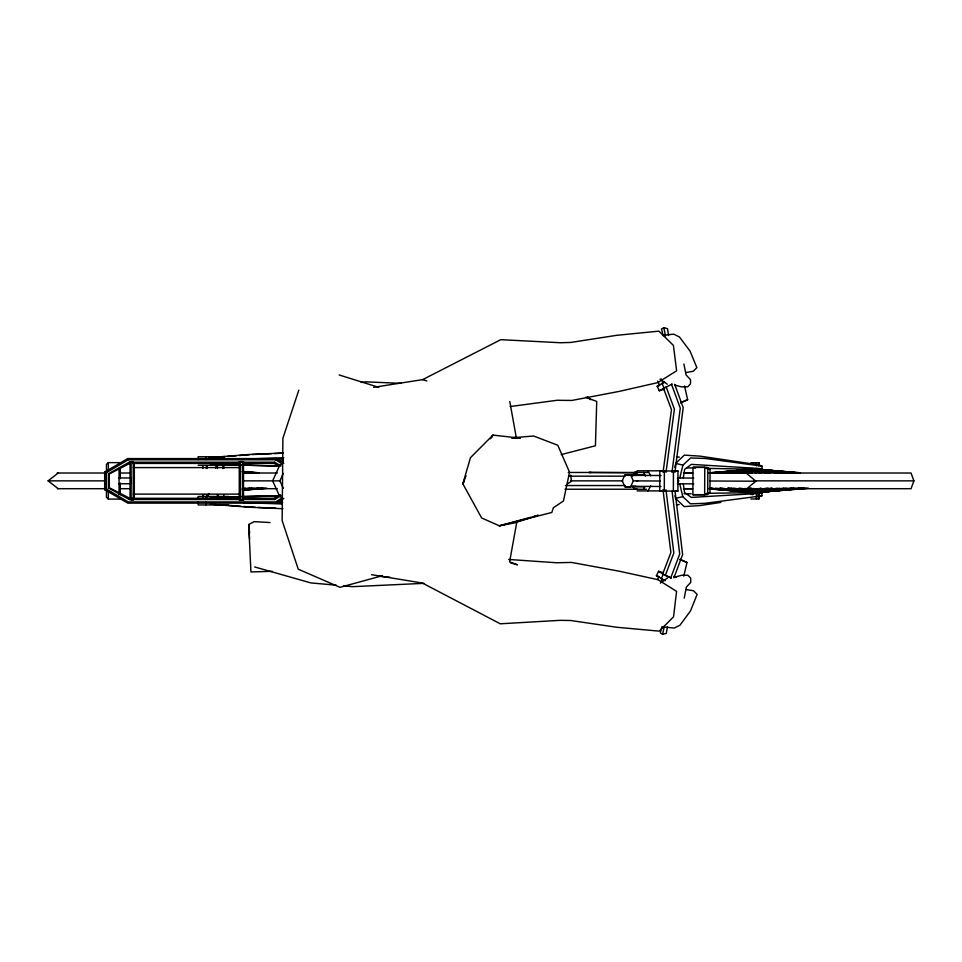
<?xml version="1.0" encoding="UTF-8"?>
<svg xmlns="http://www.w3.org/2000/svg" width="962" height="962" viewBox="0 0 962 962"><rect width="100%" height="100%" fill="white"/><g stroke="black" fill="none" stroke-linecap="round" stroke-linejoin="round"><path stroke-width="1.44" d="M106.445 489.838L106.445 497.33L108.333 499.086L120.262 499.086M108.333 499.086L108.333 491.798M108.333 471.368L108.333 462.626L120.274 462.626M119.06 494.708L119.06 468.458M120.262 494.708L120.274 483.044M120.274 478.667L120.274 468.458M202.922 497.57L202.922 494.672M202.922 468.494L202.922 465.584M206.998 497.57L206.998 494.672M206.998 468.494L206.998 465.584M217.436 497.57L217.436 494.672M217.436 468.494L217.436 465.584M223.785 497.57L223.785 494.672M223.785 468.494L223.785 465.584M750.829 493.181L750.829 488.828M750.829 471.428L750.829 468.53M752.416 494.636L752.416 488.828M752.416 472.883L752.416 468.53M756.457 488.828L756.457 498.989L757.154 488.828M756.457 472.883L756.457 468.53M756.457 465.632L756.457 462.722L756.144 465.632M750.829 498.989L758.934 498.989L758.934 488.828M758.934 465.632L758.934 462.722L750.829 462.722M674.566 471.007L677.969 471.031L677.897 491.113L659.752 491.041L659.836 470.959L663.239 470.971M664.285 491.077L664.369 470.995L659.836 470.959M673.364 491.113L673.436 471.031L677.969 471.031M692.893 494.684L693.001 467.328L707.226 467.34L710.052 469.083L709.956 492.977L707.118 494.696L692.893 494.684L704.653 494.733L707.743 493.013L709.956 492.977M704.653 494.733L704.761 467.376L693.001 467.328M707.743 493.013L707.828 469.119L704.761 467.376M758.633 497.041L761.868 495.815L761.904 493.278L758.97 493.025M751.021 494.636L751.274 488.828M751.971 472.883L752.164 468.53M758.729 465.632L758.934 462.722M755.17 470.466L755.266 469.24L799.795 472.847M203.222 497.57L203.523 494.672M206.241 468.494L206.541 465.584M752.897 494.636L753.547 488.828M755.326 472.883L755.819 468.53M674.951 472.342L683.2 407.587L674.687 384.319M756.938 470.466L757.094 469.24L800.528 472.799M671.981 472.354L680.266 408.104L671.476 384.211M666.029 472.318L674.398 409.115L666.077 386.7M663.046 472.306L671.464 409.62L663.371 387.939M683.309 478.006L684.619 469.36L691.401 464.369L762 468.674L761.988 466.137L758.753 464.887M217.905 497.57L218.374 494.672M222.619 468.494L223.088 465.584M667.448 626.551L666.293 633.393L662.59 634.283L660.341 632.996L661.712 627.645M516.822 522.029L509.595 561.892L517.496 564.814L510.533 562.842M684.222 598.136L686.351 587.121L690.752 582.347L690.692 578.15L687.878 575.252L681.613 575.276L675.264 577.044M662.59 634.283L664.393 626.13M674.783 467.267L675.372 464.658M683.79 576.154L686.988 562.481L680.05 559.283M679.773 478.03L682.912 465.139L690.62 457.96L705.11 458.453L761.988 466.137M753.054 470.466L753.378 469.24L795.321 472.835M208.117 496.272L208.862 493.47M215.572 468.241L216.318 465.428M750.709 470.466L751.094 469.24L751.49 470.466M758.284 470.466L758.669 469.24L796.031 472.775M298.785 390.223L282.9 438.263L282.155 520.598L298.244 569.191L339.971 587.325L382.419 575.721M710.124 473.015L911.05 473.015L913.9 480.856L911.05 488.696L710.028 488.696M673.929 577.813L682.623 554.605L675.059 491.257M662.638 574.098L670.899 552.489L662.974 489.718M466.065 475.817L462.83 483.814L481.625 517.953L499.326 525.817L514.538 522.919L538.059 515.331M280.976 465.981L274.687 462.205L129.245 462.205L108.874 473.532L108.874 488.179L129.245 499.506L129.75 498.292L239.935 498.292M242.917 463.419L274.182 463.419L274.687 462.205M283.814 498.376L276.178 503.126L127.754 503.126L104.702 489.682L104.702 472.029L106.602 472.522L128.247 459.788L275.685 459.788L276.178 458.585L283.814 463.323M751.166 470.466L751.683 469.24L781.348 472.787M283.309 488.323L279.906 480.856L283.309 473.388M749.422 470.466L743.518 471.236L749.422 470.466L749.987 469.24L750.552 470.466L732.84 472.787M759.21 470.466L759.776 469.24L773.063 470.971M665.235 580.675L656.433 575.745L658.561 571.26L663.299 572.679M657.527 579.533L658.802 576.827M661.171 578.775L663.299 574.29L658.561 571.26M660.449 583.164L662.361 579.1M624.999 474.891L622.173 480.82L624.951 486.784L630.531 486.808L633.345 480.88L630.579 474.927L624.999 474.891L643.674 474.927M731.156 488.227L758.838 492.472L759.439 491.233L739.044 488.107M761.363 472.955L749.711 470.466L750.372 469.24L767.856 472.967M758.741 470.466L759.391 469.24L760.052 470.466M635.702 473.328L637.06 470.815L664.405 470.815M647.955 490.897L650.685 485.87M677.464 483.369L678.823 480.856L677.464 478.342M632.503 476.022L634.475 472.438L637.469 472.438M633.116 486.82L634.403 489.225L643.506 489.261L644.817 486.868M759.619 470.466L760.293 469.24L766.005 470.731M764.862 489.009L760.317 492.472L759.607 491.233L764.766 488.443M759.451 470.466L760.16 469.24L760.87 470.466M464.381 481.313L462.83 483.814L470.478 457.659L492.965 435.101L520.298 438.167L511.808 438.047M491.414 437.59L492.965 435.101L490.404 438.756M276.178 458.585L127.754 458.585L104.702 472.029L104.702 489.682L106.602 489.177L128.247 501.923L275.685 501.923L281.95 497.943M108.874 488.179L108.874 473.532M108.333 462.626L106.445 464.369L106.445 471.861L108.922 470.406M708.982 473.16L746.476 473.316L755.891 481.204L746.416 488.985L708.922 488.84M58.225 488.696L48.1 480.856L58.225 473.015M283.081 462.987L279.581 465.608L272.631 480.856L279.581 496.091L283.081 498.725M661.459 582.275L667.46 578.054M664.02 389.333L659.271 390.752L657.178 386.255L664.658 382.034M659.271 390.752L672.185 384.03M567.64 483.742L571.428 481.385L570.67 475.12M129.245 499.506L274.687 499.506L280.976 495.731M767.832 488.095L760.317 492.472L768.037 488.287M668.59 335.485L667.496 328.631L663.792 327.717L661.531 328.98L663.191 335.678M684.535 386.027L687.638 399.735L680.663 402.886M242.917 498.292L274.182 498.292L280.591 494.757M761.026 491.233L764.886 489.141M109.235 474.025L129.75 463.419L129.245 462.205M373.629 387.313L422.607 379.641L500.793 339.67L560.425 342.737L570.682 342.46L616.534 335.341L658.886 331.144L673.412 345.406L676.635 370.803L657.731 382.623L619.348 391.366L571.837 400.457L557.154 400.276L510.113 406.553M759.607 491.233L766.269 488.131M758.224 489.117L761.002 487.999M680.567 402.549L687.638 399.735M657.178 386.255L659.559 385.546M736.832 472.835L749.47 469.24L750.144 470.466L741.582 472.703M530.844 517.231L499.326 525.817L551.827 512.469L553.354 507.78L563.455 500.974L569.528 472.198L557.804 445.25L533.633 436.014L511.88 437.77M533.706 516.45L538.011 515.283M744.492 471.62L752.2 470.466L751.683 469.24L778.234 472.787M735.184 472.967L749.47 469.24L748.785 470.466L744.504 471.584M561.243 454.593L595.43 445.779L596.729 401.443L585.786 397.318M674.963 495.779L675.528 498.376L682.792 496.645L690.439 503.823L704.93 503.318L761.868 495.815M739.994 472.787L750.144 470.466M746.284 472.029L749.194 471.404M747.089 472.955L749.999 472.33M745.79 472.955L750.107 472.126M783.453 488.155L760.1 492.472L785.22 488.251M685.834 372.559L693.301 371.248L696.861 367.64L690.055 351.118L679.425 336.965L673.725 334.163L662.686 335.293M758.296 491.209L762.722 490.452M763.624 490.74L772.33 489.249L757.984 490.632L763.9 490.031M760.942 490.993L777.2 488.263M763.684 490.74L772.546 489.249M759.066 489.898L764.886 489.009M758.814 490.127L771.921 488.107M759.631 491.113L765.572 490.596L759.643 491.113L762.577 490.68M766.954 490.019L771.32 489.345M759.21 489.898L763.648 489.225M720.899 502.404L699.795 505.591L684.138 506.589L675.528 498.376M760.93 491.017L779.905 488.215M724.723 472.871L748.508 469.456L721.945 472.895M361.183 382.443L365.56 381.842L401.13 383.345M758.898 490.223L772.161 488.395M242.833 489.502L253.174 488.275M744.203 472.065L751.623 471.176M794.696 488.275L759.258 492.472L799.518 488.167M745.309 472.041L749.747 471.512M729.749 472.871L750.552 470.466M762.866 491.281L765.836 490.945M242.604 488.528L245.587 488.203M243.073 489.754L257.996 488.167M744.287 471.885L751.659 471.103M764.742 490.596L787.108 488.203M717.039 472.799L745.177 469.853M676.382 504.809L679.172 504.521M766.87 489.73L771.332 489.273M762.902 491.402L765.896 491.089M729.737 471.933L732.695 471.633M740.103 470.887L744.54 470.43M242.364 488.864L249.747 488.155M243.242 489.911L261.159 488.191M744.768 471.031L749.23 470.61M764.682 490.68L791.269 488.155M802.693 488.191L757.876 492.472L807.07 488.239M242.388 489.682L248.316 489.129M255.736 488.431L258.694 488.155M713.732 472.775L745.117 469.805M726.082 472.871L730.555 472.45M744.011 471.176L749.987 470.61L744.083 471.091M769.083 491.077L761.676 491.774L770.598 491.089M773.532 490.656L779.461 490.103M783.91 489.682L789.838 489.129M797.257 488.431L800.228 488.155M758.838 490.692L761.808 490.428M764.79 490.151L772.233 489.466M712.626 472.883L744.119 470.177M716.305 472.871L720.766 472.462M728.186 471.801L732.635 471.392M738.576 470.851L744.504 470.31M744.768 471.548L752.236 470.875M744.179 471.548L752.26 470.875M242.785 489.959L251.683 489.177M254.653 488.912L262.061 488.251M793.205 489.177L759.114 492.207L808.585 488.263M796.175 488.912L803.583 488.251M247.39 488.54L251.864 488.155M243.182 490.163L265.548 488.239M766.606 490.488L759.102 491.113L766.57 490.548M788.912 488.54L793.385 488.155M242.436 489.959L251.347 489.213M255.796 488.828L263.227 488.203M723.352 472.835L730.759 472.21M771.921 489.73L758.513 490.86L772.294 489.73M773.568 490.836L792.868 489.213M797.33 488.828L804.749 488.203M709.234 472.799L743.686 469.973M749.518 470.719L743.518 471.212L749.831 470.719M243.085 490.187L267.051 488.263M709.968 472.847L744.107 470.081M744.023 471.308L750.132 470.947M769.6 490.163L772.654 489.923M208.922 457.659L248.461 454.533L282.924 453.006M214.67 457.431L224.795 456.649M227.681 456.433L236.363 455.76M239.249 455.543L249.374 454.761M247.45 488.84L254.918 488.263M759.066 468.903L762 468.674M780.014 489.526L784.499 489.177M788.984 488.84L796.452 488.263M758.922 490.909L761.892 490.68M769.299 490.127L772.27 489.898M720.201 472.847L724.651 472.522M743.927 471.115L749.963 470.791M761.904 493.278L691.269 497.414L684.535 492.424L683.285 483.778M237.867 459.367L283.826 457.696M423.965 583.345L352.597 586.664L343.65 585.858M252.272 454.533L271.428 453.691M274.374 453.559L283.213 453.174M707.01 493.314L751.575 492.676M272.234 571.332L250.926 571.945L248.713 524.53L254.076 521.644L270.081 522.546M224.242 497.065L279.774 495.634M223.918 497.065L240.416 496.645M243.41 496.572L279.389 495.658M210.389 464.177L239.67 463.516M242.604 463.443L252.946 463.215M214.779 464.153L240.272 463.576M243.266 463.516L256.686 463.215M707.828 469.119L710.052 469.083M591.221 472.438L588.912 472.462L637.529 472.823M684.03 493.783L691.197 493.771M224.759 456.77L198.148 456.77L198.148 459.583M131.109 459.163L209.944 459.163M211.965 459.163L242.604 459.163M259.018 459.163L283.177 459.163M278.956 461.002L283.453 461.002M132.732 463.419L239.935 463.419M198.148 465.235L228.571 465.235M133.357 467.592L240.452 467.592M568.277 472.474L637.337 472.474M634.475 472.438L648.075 472.474M57.191 473.015L105.375 473.015M119.673 473.015L130.339 473.015M242.472 473.015L277.309 473.015M683.513 473.015L692.436 473.015M569.263 476.166L625.252 476.166M118.518 477.97L130.712 477.97L130.712 483.742L118.518 483.742M48.1 480.856L105.664 480.856M242.977 480.856L279.906 480.856M570.442 480.856L622.787 480.856M754.22 480.856L913.9 480.856M633.345 480.88L637.818 480.88M565.428 485.545L625.252 485.545M624.951 486.784L643.626 486.808M57.407 488.696L105.375 488.696M119.673 488.696L130.339 488.696M242.472 488.696L277.309 488.696M683.513 488.696L692.436 488.696M564.983 489.237L637.409 489.225M643.506 489.261L646.512 489.261M637.06 490.897L662.914 490.897M133.357 494.119L240.452 494.119M278.956 500.709L281.95 500.709M276.635 502.549L282.624 502.549M228.571 504.942L198.148 504.942L198.148 502.116M687 467.869L695.61 468.013M659.752 491.041L663.155 491.053M664.369 470.995L673.436 471.031M635.882 475.372L631.397 475.36L660.978 475.505M635.834 486.339L631.361 486.327L660.942 486.471M683.778 473.051L692.664 473.088M636.519 480.88L660.148 481M709.655 481.012L755.891 481.204M683.705 488.72L692.604 488.756M677.717 478.006L693.77 478.09M677.693 483.778L693.758 483.862M675.625 491.101L677.897 491.113M751.671 469.191L707.106 468.386M252.272 498.4L271.428 498.809M214.779 497.558L240.272 498.136M243.266 498.196L266.438 498.785M210.389 497.534L239.67 498.196M242.604 498.268L248.461 498.4M228.415 464.754L240.416 465.067M243.41 465.139L279.389 466.053M228.752 464.766L279.774 466.077M282.335 503.968L243.663 502.633M255.219 507.299L243.59 506.505M258.165 507.431L275.853 508.213M282.924 508.706L248.461 507.178L210.389 504.172M508.706 559.463L556.685 562.77L571.452 562.421L619.191 571.188L657.936 579.677L676.587 591.377L673.556 616.798L659.259 631.144L616.594 627.248L570.61 620.49L560.209 620.334L500.276 623.797L422.39 583.044L371.548 574.687M219.011 504.605L240.692 506.277M710.172 488.985L753.619 492.472L709.138 488.516M243.422 471.645L258.273 472.847M242.532 471.452L259.006 472.799M719.961 488.227L726.021 488.732M731.878 489.225L734.932 489.478M751.25 490.86L754.244 491.113M709.463 488.576L755.507 492.472L709.547 488.155M710.148 488.876L751.887 492.472L727.981 490.187M772.354 472.222L778.282 472.763M772.45 472.222L778.426 472.763M243.41 471.909L253.788 472.835M243.025 472.065L251.924 472.871M336.207 585.185L310.858 582.912L254.677 566.955M797.137 472.883L757.094 469.24L757.25 470.466M752.416 490.836L755.398 491.101L728.042 488.215M242.268 471.669L255.615 472.883M710.064 488.48L713.046 488.768M717.532 489.189L724.999 489.911M242.544 471.645L254.497 472.775M661.868 626.851L674.302 628.03L679.99 625.192L690.488 610.942L697.137 594.36L693.554 590.776L686.074 589.538M377.934 576.13L389.899 577.296M788.912 472.823L753.378 469.24L753.703 470.466M727.873 488.179L754.761 490.933M715.475 488.191L757.322 492.472L720.105 488.227M242.941 472.378L247.378 472.823M676.575 456.842L679.352 457.13M783.838 471.873L758.669 469.24L759.054 470.466M788.275 472.342L792.724 472.799M246.753 472.342L251.19 472.799M710.245 488.167L713.227 488.48M719.191 489.117L725.156 489.754M728.138 490.079L750.516 492.472L738.696 491.077M770.358 472.739L752.633 470.646L770.442 472.775M722.45 489.153L725.396 489.502M731.312 490.199L735.738 490.728M777.488 471.548L780.447 471.933M744.973 489.417L755.29 490.836L745.129 489.225M771.668 470.947L759.776 469.24L760.341 470.466M757.31 464.67L699.987 456.132L684.343 455.134L675.673 463.359L682.912 465.139M741.666 488.564L759.439 491.233M740.8 490.981L749.663 492.472L742.363 491.125M733.778 488.167L758.838 492.472M764.754 472.679L750.372 469.24L751.021 470.466L756.781 471.572M749.711 470.466L759.884 472.582M751.021 470.466L756.853 471.717M675.083 385.137L681.445 386.868L687.722 386.832L690.512 383.91L690.536 379.713L686.098 374.988L683.886 363.997M763.106 470.033L760.293 469.24L760.978 470.466M656.433 575.745L658.814 576.454M422.607 379.641L426.851 380.94M339.165 374.964L378.836 387.373M751.057 488.263L760.569 491.233L759.872 492.472L748.761 487.999M755.014 489.117L760.569 491.233L753.631 488.443M753.619 489.009L759.186 491.233L759.872 492.472L750.396 488.131M679.942 559.631L686.988 562.481M673.568 576.491L675.985 577.477M663.299 574.29L671.416 578.102M109.235 487.686L129.75 498.292M745.009 488.443L747.582 489.838M105.062 489.177L107.636 490.596M110.209 492.015L112.794 493.422M274.182 463.419L279.317 466.245M744.901 489.009L747.462 490.5M275.685 459.788L281.95 463.768M660.028 379.172L667.267 384.199M587.349 396.657L590.68 399.699M750.312 470.466L751.406 472.955L749.602 469.24L748.893 470.466L750.023 472.955M647.955 470.815L650.685 475.829M643.578 472.474L645.514 476.082M661.243 378.884L663.131 382.948M661.94 383.285L664.033 387.782M657.671 381.108L659.547 385.185M751.31 472.967L749.602 469.24L751.069 473.376M274.182 498.292L274.687 499.506M127.754 458.585L128.247 459.788M679.749 483.754L682.792 496.645M663.792 327.717L665.536 335.894M509.8 401.527L516.402 438.251M249.579 538.936L248.713 524.53L249.651 533.201M665.957 489.754L673.833 553.03L665.331 575.372L670.718 577.909L679.701 554.088L672.089 491.233M755.266 469.24L755.35 470.466M751.226 468.53L751.526 472.883M758.549 490.283L758.934 498.989M243.506 461.616L243.506 500.096M239.261 461.616L239.261 500.096M228.571 499.302L228.571 496.476L198.148 496.476L198.148 499.302M205.748 456.77L205.748 459.583M205.748 496.476L205.748 499.302M205.748 502.116L205.748 504.942M134.319 463.095L134.319 498.617M130.062 461.616L130.062 498.617M106.602 472.522L106.602 489.177M765.692 490.596L761.219 491.077L765.644 490.596M133.249 461.616L131.121 461.616L131.121 500.096L133.249 500.096L133.249 461.616M242.448 461.616L240.32 461.616L240.32 500.096L242.448 500.096L242.448 461.616M784.86 472.871L781.89 472.631L784.908 472.871M767.904 471.813L764.934 471.548L767.977 471.813"/></g></svg>
